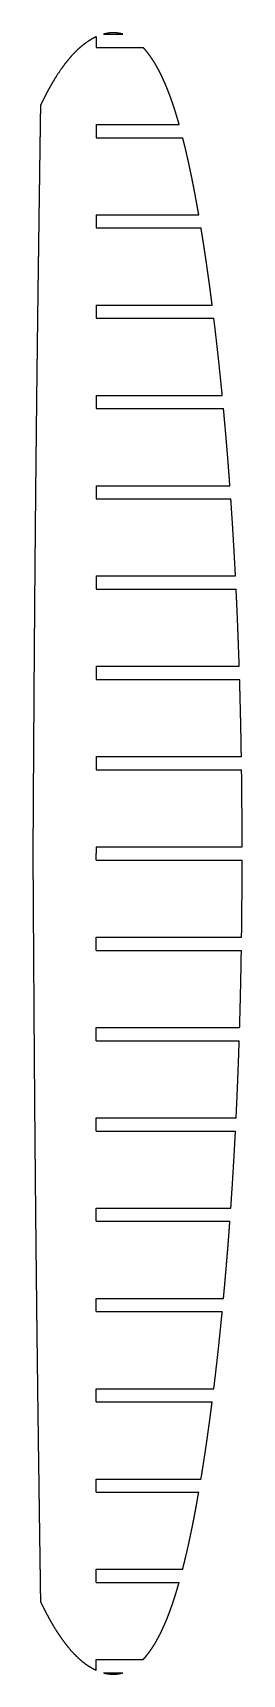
# Model space of a CAD drawing. Header units: metres. Extents: x 10 to 70, y -236 to 236.
import ezdxf

# ---------------------------------------------------------------- set-up
doc = ezdxf.new("R2010")
doc.units = ezdxf.units.M

msp = doc.modelspace()

# ---------------------------------------------------------------- linework, layer by layer
for p, q in [((27.78, 232.1, 561), (41.26, 232.1, 561)), ((29.9, 235.9, 561), (35.47, 235.9, 561)), ((27.78, 209.9, 561), (51.65, 209.9, 561)), ((27.78, 206.1, 561), (52.67, 206.1, 561)), ((27.78, 183.9, 561), (57.3, 183.9, 561)), ((27.78, 180.1, 561), (57.94, 180.1, 561)), ((27.78, 157.9, 561), (61.16, 157.9, 561)), ((27.78, 154.1, 561), (61.63, 154.1, 561)), ((27.78, 131.9, 561), (64.06, 131.9, 561)), ((27.78, 128.1, 561), (64.42, 128.1, 561)), ((27.78, 105.9, 561), (66.25, 105.9, 561)), ((27.78, 102.1, 561), (66.52, 102.1, 561)), ((27.78, 79.9, 561), (67.86, 79.9, 561)), ((27.78, 76.1, 561), (68.05, 76.1, 561)), ((27.78, 53.9, 561), (68.94, 53.9, 561)), ((27.78, 50.1, 561), (69.06, 50.1, 561)), ((27.78, 27.9, 561), (69.56, 27.9, 561)), ((27.78, 24.1, 561), (69.62, 24.1, 561)), ((27.78, 1.9, 561), (69.78, 1.9, 561)), ((27.78, -1.9, 561), (69.78, -1.9, 561)), ((27.78, -24.1, 561), (69.62, -24.1, 561)), ((27.78, -27.9, 561), (69.56, -27.9, 561)), ((27.78, -50.1, 561), (69.06, -50.1, 561)), ((27.78, -53.9, 561), (68.94, -53.9, 561)), ((27.78, -76.1, 561), (68.05, -76.1, 561)), ((27.78, -79.9, 561), (67.86, -79.9, 561)), ((27.78, -102.1, 561), (66.52, -102.1, 561)), ((27.78, -105.9, 561), (66.25, -105.9, 561)), ((27.78, -128.1, 561), (64.42, -128.1, 561)), ((27.78, -131.9, 561), (64.05, -131.9, 561)), ((27.78, -154.1, 561), (61.63, -154.1, 561)), ((27.78, -157.9, 561), (61.15, -157.9, 561)), ((27.78, -180.1, 561), (57.93, -180.1, 561)), ((27.78, -183.9, 561), (57.29, -183.9, 561)), ((27.78, -206.1, 561), (52.66, -206.1, 561)), ((27.78, -209.9, 561), (51.64, -209.9, 561)), ((27.78, -232.1, 561), (41.25, -232.1, 561)), ((29.89, -235.9, 561), (35.47, -235.9, 561))]:
    msp.add_line(p, q)
for points, knots in [([(27.78, 235.14, 561), (27.55, 235.04, 561), (27.33, 234.93, 561), (27.1, 234.82, 561), (26.88, 234.7, 561), (26.66, 234.58, 561), (26.44, 234.46, 561), (26.22, 234.33, 561), (24.63, 233.37, 561), (23.34, 232.39, 561), (22.14, 231.31, 561), (21.02, 230.15, 561), (19.97, 228.93, 561), (18.97, 227.67, 561), (18.03, 226.36, 561), (16.36, 223.88, 561), (15.62, 222.71, 561), (14.91, 221.53, 561), (14.23, 220.32, 561), (13.58, 219.1, 561), (12.94, 217.88, 561), (12.33, 216.64, 561), (11.74, 215.39, 561)], [0, 0, 0, 0, 0, 0, 0, 0, 0, 0.077688, 0.077688, 0.077688, 0.077688, 0.077688, 0.077688, 0.077688, 0.573924, 0.573924, 0.573924, 0.573924, 0.573924, 0.573924, 0.573924, 1, 1, 1, 1, 1, 1, 1, 1, 1]), ([(35.47, 235.9, 561), (35.32, 235.94, 561), (35.16, 235.99, 561), (35.01, 236.03, 561), (34.85, 236.06, 561), (34.69, 236.09, 561), (34.54, 236.12, 561), (34.38, 236.15, 561), (33.7, 236.26, 561), (33.16, 236.3, 561), (32.63, 236.32, 561), (32.1, 236.3, 561), (31.57, 236.25, 561), (31.04, 236.17, 561), (30.52, 236.06, 561), (29.99, 235.92, 561), (29.98, 235.92, 561), (29.96, 235.92, 561), (29.95, 235.91, 561), (29.94, 235.91, 561), (29.92, 235.91, 561), (29.91, 235.9, 561), (29.9, 235.9, 561)], [0, 0, 0, 0, 0, 0, 0, 0, 0, 0.226989, 0.226989, 0.226989, 0.226989, 0.226989, 0.226989, 0.226989, 0.98079, 0.98079, 0.98079, 0.98079, 0.98079, 0.98079, 0.98079, 1, 1, 1, 1, 1, 1, 1, 1, 1]), ([(51.65, 209.9, 561), (51.52, 210.39, 561), (51.38, 210.87, 561), (51.24, 211.36, 561), (51.09, 211.85, 561), (50.95, 212.33, 561), (50.8, 212.82, 561), (50.65, 213.3, 561), (50.35, 214.26, 561), (50.2, 214.73, 561), (50.04, 215.2, 561), (49.89, 215.66, 561), (49.73, 216.13, 561), (49.57, 216.6, 561), (49.4, 217.07, 561), (49.05, 218.03, 561), (48.87, 218.52, 561), (48.69, 219, 561), (48.51, 219.47, 561), (48.33, 219.93, 561), (48.14, 220.39, 561), (47.96, 220.83, 561), (47.46, 222.01, 561), (47.14, 222.74, 561), (46.81, 223.47, 561), (46.46, 224.2, 561), (46.1, 224.92, 561), (45.73, 225.63, 561), (45.35, 226.33, 561), (44.6, 227.61, 561), (44.25, 228.18, 561), (43.89, 228.75, 561), (43.52, 229.31, 561), (43.13, 229.86, 561), (42.72, 230.4, 561), (42.3, 230.93, 561), (41.79, 231.52, 561), (41.71, 231.61, 561), (41.64, 231.69, 561), (41.56, 231.77, 561), (41.49, 231.85, 561), (41.41, 231.94, 561), (41.34, 232.02, 561), (41.26, 232.1, 561)], [0, 0, 0, 0, 0, 0, 0, 0, 0, 0.153156, 0.153156, 0.153156, 0.153156, 0.153156, 0.153156, 0.153156, 0.302616, 0.302616, 0.302616, 0.302616, 0.302616, 0.302616, 0.302616, 0.462775, 0.462775, 0.462775, 0.462775, 0.462775, 0.462775, 0.462775, 0.734335, 0.734335, 0.734335, 0.734335, 0.734335, 0.734335, 0.734335, 0.962256, 0.962256, 0.962256, 0.962256, 0.962256, 0.962256, 0.962256, 1, 1, 1, 1, 1, 1, 1, 1, 1]), ([(11.74, 215.39, 561), (11.74, 215.39, 561), (11.74, 215.39, 561), (11.74, 215.39, 561), (11.74, 215.39, 561), (11.74, 215.38, 561), (11.74, 215.38, 561), (11.74, 215.38, 561), (11.74, 215.36, 561), (11.74, 215.35, 561), (11.74, 215.34, 561), (11.74, 215.32, 561), (11.74, 215.3, 561), (11.74, 215.28, 561), (11.73, 215.27, 561), (11.73, 215.22, 561), (11.73, 215.19, 561), (11.73, 215.16, 561), (11.73, 215.12, 561), (11.73, 215.08, 561), (11.73, 215.03, 561), (11.73, 214.98, 561), (11.73, 214.87, 561), (11.73, 214.81, 561), (11.73, 214.74, 561), (11.73, 214.67, 561), (11.73, 214.59, 561), (11.72, 214.5, 561), (11.72, 214.41, 561), (11.72, 214.16, 561), (11.72, 214.01, 561), (11.72, 213.86, 561), (11.71, 213.71, 561), (11.71, 213.56, 561), (11.71, 213.4, 561), (11.71, 213.25, 561), (11.7, 212.84, 561), (11.7, 212.59, 561), (11.69, 212.33, 561), (11.69, 212.07, 561), (11.69, 211.81, 561), (11.68, 211.56, 561), (11.68, 211.3, 561), (11.67, 210.51, 561), (11.66, 209.97, 561), (11.65, 209.44, 561), (11.64, 208.9, 561), (11.64, 208.37, 561), (11.63, 207.83, 561), (11.62, 207.29, 561), (11.6, 205.7, 561), (11.58, 204.65, 561), (11.57, 203.59, 561), (11.55, 202.54, 561), (11.54, 201.48, 561), (11.52, 200.43, 561), (11.51, 199.37, 561), (11.48, 197.63, 561), (11.48, 196.95, 561), (11.47, 196.26, 561), (11.46, 195.57, 561), (11.45, 194.89, 561), (11.44, 194.2, 561), (11.43, 193.52, 561), (11.41, 192.09, 561), (11.4, 191.33, 561), (11.38, 190.55, 561), (11.37, 189.75, 561), (11.36, 188.95, 561), (11.35, 188.12, 561), (11.34, 187.28, 561), (11.28, 183.37, 561), (11.24, 180.31, 561), (11.2, 177.25, 561), (11.16, 174.2, 561), (11.12, 171.14, 561), (11.07, 168.08, 561), (11.03, 165.02, 561), (10.95, 158.8, 561), (10.91, 155.64, 561), (10.87, 152.48, 561), (10.83, 149.32, 561), (10.79, 146.15, 561), (10.75, 142.99, 561), (10.71, 139.83, 561), (10.63, 133.06, 561), (10.59, 129.44, 561), (10.55, 125.82, 561), (10.51, 122.21, 561), (10.47, 118.59, 561), (10.43, 114.97, 561), (10.39, 111.36, 561), (10.32, 104.12, 561), (10.28, 100.51, 561), (10.25, 96.89, 561), (10.21, 93.27, 561), (10.18, 89.66, 561), (10.15, 86.04, 561), (10.12, 82.42, 561), (10.06, 75.83, 561), (10.04, 72.86, 561), (10.01, 69.88, 561), (9.99, 66.91, 561), (9.97, 63.93, 561), (9.95, 60.96, 561), (9.92, 57.98, 561), (9.88, 52.43, 561), (9.87, 49.85, 561), (9.85, 47.27, 561), (9.83, 44.7, 561), (9.81, 42.12, 561), (9.8, 39.54, 561), (9.78, 36.96, 561), (9.75, 32.55, 561), (9.74, 30.73, 561), (9.73, 28.9, 561), (9.71, 27.07, 561), (9.7, 25.24, 561), (9.69, 23.41, 561), (9.68, 21.59, 561), (9.67, 19.13, 561), (9.66, 18.51, 561), (9.66, 17.88, 561), (9.65, 17.25, 561), (9.65, 16.63, 561), (9.65, 16, 561), (9.64, 15.37, 561), (9.64, 14.2, 561), (9.63, 13.65, 561), (9.63, 13.1, 561), (9.63, 12.55, 561), (9.62, 12, 561), (9.62, 11.46, 561), (9.62, 10.91, 561), (9.61, 9.72, 561), (9.6, 9.09, 561), (9.6, 8.45, 561), (9.6, 7.81, 561), (9.59, 7.18, 561), (9.59, 6.54, 561), (9.58, 5.91, 561), (9.58, 4.94, 561), (9.58, 4.61, 561), (9.57, 4.29, 561), (9.57, 3.96, 561), (9.57, 3.63, 561), (9.57, 3.31, 561), (9.57, 2.98, 561), (9.56, 2.47, 561), (9.56, 2.3, 561), (9.56, 2.14, 561), (9.56, 1.98, 561), (9.56, 1.84, 561), (9.56, 1.7, 561), (9.56, 1.57, 561), (9.56, 1.35, 561), (9.56, 1.25, 561), (9.56, 1.15, 561), (9.55, 1.04, 561), (9.55, 0.94, 561), (9.55, 0.84, 561), (9.55, 0.74, 561), (9.55, 0.57, 561), (9.55, 0.5, 561), (9.55, 0.45, 561), (9.55, 0.39, 561), (9.55, 0.34, 561), (9.55, 0.3, 561), (9.55, 0.26, 561), (9.55, 0.2, 561), (9.55, 0.18, 561), (9.55, 0.15, 561), (9.55, 0.13, 561), (9.55, 0.1, 561), (9.55, 0.08, 561), (9.55, 0.06, 561), (9.55, 0.03, 561), (9.55, 0.02, 561), (9.55, 0.01, 561), (9.55, 0.01, 561), (9.55, 0, 561), (9.55, 0, 561), (9.55, 0, 561), (9.55, 0, 561), (9.55, 0, 561), (9.55, 0, 561), (9.55, 0, 561), (9.55, 0, 561), (9.55, 0, 561), (9.55, -0.01, 561), (9.55, -0.02, 561), (9.55, -0.03, 561), (9.55, -0.05, 561), (9.55, -0.07, 561), (9.55, -0.08, 561), (9.55, -0.1, 561), (9.55, -0.12, 561), (9.55, -0.16, 561), (9.55, -0.17, 561), (9.55, -0.19, 561), (9.55, -0.21, 561), (9.55, -0.23, 561), (9.55, -0.25, 561), (9.55, -0.27, 561), (9.55, -0.32, 561), (9.55, -0.35, 561), (9.55, -0.38, 561), (9.55, -0.41, 561), (9.55, -0.44, 561), (9.55, -0.47, 561), (9.55, -0.5, 561), (9.55, -0.6, 561), (9.55, -0.66, 561), (9.55, -0.73, 561), (9.55, -0.8, 561), (9.55, -0.88, 561), (9.55, -0.96, 561), (9.55, -1.05, 561), (9.56, -1.24, 561), (9.56, -1.35, 561), (9.56, -1.47, 561), (9.56, -1.6, 561), (9.56, -1.73, 561), (9.56, -1.87, 561), (9.56, -2.02, 561), (9.56, -2.45, 561), (9.56, -2.72, 561), (9.57, -2.99, 561), (9.57, -3.26, 561), (9.57, -3.53, 561), (9.57, -3.8, 561), (9.57, -4.07, 561), (9.58, -4.88, 561), (9.58, -5.41, 561), (9.58, -5.95, 561), (9.59, -6.48, 561), (9.59, -7.02, 561), (9.59, -7.55, 561), (9.6, -8.09, 561), (9.61, -9.68, 561), (9.61, -10.73, 561), (9.62, -11.78, 561), (9.63, -12.84, 561), (9.63, -13.89, 561), (9.64, -14.95, 561), (9.65, -16, 561), (9.66, -17.74, 561), (9.66, -18.43, 561), (9.67, -19.11, 561), (9.67, -19.8, 561), (9.67, -20.48, 561), (9.68, -21.17, 561), (9.68, -21.85, 561), (9.69, -23.28, 561), (9.7, -24.04, 561), (9.7, -24.82, 561), (9.71, -25.61, 561), (9.71, -26.42, 561), (9.72, -27.24, 561), (9.72, -28.08, 561), (9.75, -31.99, 561), (9.77, -35.04, 561), (9.79, -38.1, 561), (9.81, -41.16, 561), (9.83, -44.21, 561), (9.85, -47.27, 561), (9.87, -50.33, 561), (9.91, -56.54, 561), (9.94, -59.7, 561), (9.96, -62.86, 561), (9.98, -66.02, 561), (10.01, -69.18, 561), (10.03, -72.34, 561), (10.06, -75.5, 561), (10.12, -82.27, 561), (10.15, -85.89, 561), (10.18, -89.5, 561), (10.21, -93.12, 561), (10.25, -96.74, 561), (10.28, -100.35, 561), (10.32, -103.97, 561), (10.39, -111.2, 561), (10.43, -114.82, 561), (10.47, -118.43, 561), (10.51, -122.05, 561), (10.55, -125.67, 561), (10.59, -129.29, 561), (10.63, -132.9, 561), (10.71, -139.5, 561), (10.75, -142.47, 561), (10.78, -145.45, 561), (10.82, -148.43, 561), (10.86, -151.4, 561), (10.9, -154.38, 561), (10.93, -157.36, 561), (11.01, -162.91, 561), (11.04, -165.49, 561), (11.07, -168.07, 561), (11.11, -170.65, 561), (11.14, -173.24, 561), (11.18, -175.82, 561), (11.22, -178.4, 561), (11.28, -182.81, 561), (11.3, -184.63, 561), (11.33, -186.46, 561), (11.35, -188.29, 561), (11.38, -190.12, 561), (11.4, -191.95, 561), (11.43, -193.78, 561), (11.47, -196.24, 561), (11.47, -196.87, 561), (11.48, -197.49, 561), (11.49, -198.12, 561), (11.5, -198.75, 561), (11.51, -199.37, 561), (11.52, -200, 561), (11.54, -201.18, 561), (11.54, -201.73, 561), (11.55, -202.28, 561), (11.56, -202.82, 561), (11.57, -203.37, 561), (11.57, -203.92, 561), (11.58, -204.47, 561), (11.6, -205.66, 561), (11.61, -206.29, 561), (11.62, -206.93, 561), (11.63, -207.57, 561), (11.63, -208.2, 561), (11.64, -208.84, 561), (11.65, -209.48, 561), (11.67, -210.44, 561), (11.67, -210.77, 561), (11.68, -211.1, 561), (11.68, -211.42, 561), (11.69, -211.75, 561), (11.69, -212.08, 561), (11.69, -212.41, 561), (11.7, -212.92, 561), (11.7, -213.09, 561), (11.71, -213.25, 561), (11.71, -213.4, 561), (11.71, -213.55, 561), (11.71, -213.68, 561), (11.71, -213.81, 561), (11.72, -214.04, 561), (11.72, -214.14, 561), (11.72, -214.24, 561), (11.72, -214.34, 561), (11.72, -214.45, 561), (11.72, -214.55, 561), (11.73, -214.65, 561), (11.73, -214.82, 561), (11.73, -214.88, 561), (11.73, -214.94, 561), (11.73, -215, 561), (11.73, -215.04, 561), (11.73, -215.09, 561), (11.73, -215.13, 561), (11.73, -215.19, 561), (11.73, -215.21, 561), (11.73, -215.24, 561), (11.73, -215.26, 561), (11.74, -215.29, 561), (11.74, -215.31, 561), (11.74, -215.33, 561), (11.74, -215.36, 561), (11.74, -215.36, 561), (11.74, -215.37, 561), (11.74, -215.37, 561), (11.74, -215.38, 561), (11.74, -215.38, 561), (11.74, -215.38, 561), (11.74, -215.39, 561), (11.74, -215.39, 561), (11.74, -215.39, 561), (11.74, -215.39, 561), (11.74, -215.39, 561), (11.74, -215.39, 561), (11.74, -215.39, 561), (11.74, -215.39, 561)], [0, 0, 0, 0, 0, 0, 0, 0, 0, 0.001986, 0.001986, 0.001986, 0.001986, 0.001986, 0.001986, 0.001986, 0.004066, 0.004066, 0.004066, 0.004066, 0.004066, 0.004066, 0.004066, 0.006886, 0.006886, 0.006886, 0.006886, 0.006886, 0.006886, 0.006886, 0.009705, 0.009705, 0.009705, 0.009705, 0.009705, 0.009705, 0.009705, 0.014013, 0.014013, 0.014013, 0.014013, 0.014013, 0.014013, 0.014013, 0.021303, 0.021303, 0.021303, 0.021303, 0.021303, 0.021303, 0.021303, 0.036448, 0.036448, 0.036448, 0.036448, 0.036448, 0.036448, 0.036448, 0.066296, 0.066296, 0.066296, 0.066296, 0.066296, 0.066296, 0.066296, 0.085692, 0.085692, 0.085692, 0.085692, 0.085692, 0.085692, 0.085692, 0.106758, 0.106758, 0.106758, 0.106758, 0.106758, 0.106758, 0.106758, 0.182286, 0.182286, 0.182286, 0.182286, 0.182286, 0.182286, 0.182286, 0.26033, 0.26033, 0.26033, 0.26033, 0.26033, 0.26033, 0.26033, 0.349619, 0.349619, 0.349619, 0.349619, 0.349619, 0.349619, 0.349619, 0.438904, 0.438904, 0.438904, 0.438904, 0.438904, 0.438904, 0.438904, 0.512352, 0.512352, 0.512352, 0.512352, 0.512352, 0.512352, 0.512352, 0.576009, 0.576009, 0.576009, 0.576009, 0.576009, 0.576009, 0.576009, 0.621138, 0.621138, 0.621138, 0.621138, 0.621138, 0.621138, 0.621138, 0.636611, 0.636611, 0.636611, 0.636611, 0.636611, 0.636611, 0.636611, 0.650151, 0.650151, 0.650151, 0.650151, 0.650151, 0.650151, 0.650151, 0.665868, 0.665868, 0.665868, 0.665868, 0.665868, 0.665868, 0.665868, 0.673957, 0.673957, 0.673957, 0.673957, 0.673957, 0.673957, 0.673957, 0.678424, 0.678424, 0.678424, 0.678424, 0.678424, 0.678424, 0.678424, 0.682207, 0.682207, 0.682207, 0.682207, 0.682207, 0.682207, 0.682207, 0.68481, 0.68481, 0.68481, 0.68481, 0.68481, 0.68481, 0.68481, 0.686732, 0.686732, 0.686732, 0.686732, 0.686732, 0.686732, 0.686732, 0.687727, 0.687727, 0.687727, 0.687727, 0.687727, 0.687727, 0.687727, 0.68873, 0.68873, 0.68873, 0.68873, 0.68873, 0.68873, 0.68873, 0.690297, 0.690297, 0.690297, 0.690297, 0.690297, 0.690297, 0.690297, 0.691475, 0.691475, 0.691475, 0.691475, 0.691475, 0.691475, 0.691475, 0.692653, 0.692653, 0.692653, 0.692653, 0.692653, 0.692653, 0.692653, 0.694504, 0.694504, 0.694504, 0.694504, 0.694504, 0.694504, 0.694504, 0.696524, 0.696524, 0.696524, 0.696524, 0.696524, 0.696524, 0.696524, 0.699969, 0.699969, 0.699969, 0.699969, 0.699969, 0.699969, 0.699969, 0.706771, 0.706771, 0.706771, 0.706771, 0.706771, 0.706771, 0.706771, 0.720177, 0.720177, 0.720177, 0.720177, 0.720177, 0.720177, 0.720177, 0.728888, 0.728888, 0.728888, 0.728888, 0.728888, 0.728888, 0.728888, 0.738349, 0.738349, 0.738349, 0.738349, 0.738349, 0.738349, 0.738349, 0.772274, 0.772274, 0.772274, 0.772274, 0.772274, 0.772274, 0.772274, 0.807338, 0.807338, 0.807338, 0.807338, 0.807338, 0.807338, 0.807338, 0.847468, 0.847468, 0.847468, 0.847468, 0.847468, 0.847468, 0.847468, 0.887616, 0.887616, 0.887616, 0.887616, 0.887616, 0.887616, 0.887616, 0.920654, 0.920654, 0.920654, 0.920654, 0.920654, 0.920654, 0.920654, 0.949294, 0.949294, 0.949294, 0.949294, 0.949294, 0.949294, 0.949294, 0.969601, 0.969601, 0.969601, 0.969601, 0.969601, 0.969601, 0.969601, 0.976564, 0.976564, 0.976564, 0.976564, 0.976564, 0.976564, 0.976564, 0.982657, 0.982657, 0.982657, 0.982657, 0.982657, 0.982657, 0.982657, 0.98973, 0.98973, 0.98973, 0.98973, 0.98973, 0.98973, 0.98973, 0.99337, 0.99337, 0.99337, 0.99337, 0.99337, 0.99337, 0.99337, 0.99538, 0.99538, 0.99538, 0.99538, 0.99538, 0.99538, 0.99538, 0.997082, 0.997082, 0.997082, 0.997082, 0.997082, 0.997082, 0.997082, 0.998254, 0.998254, 0.998254, 0.998254, 0.998254, 0.998254, 0.998254, 0.999118, 0.999118, 0.999118, 0.999118, 0.999118, 0.999118, 0.999118, 0.999459, 0.999459, 0.999459, 0.999459, 0.999459, 0.999459, 0.999459, 1, 1, 1, 1, 1, 1, 1, 1, 1]), ([(57.3, 183.9, 561), (57.21, 184.41, 561), (57.12, 184.91, 561), (57.03, 185.41, 561), (56.94, 185.92, 561), (56.85, 186.42, 561), (56.76, 186.93, 561), (56.67, 187.43, 561), (56.19, 190.02, 561), (55.8, 192.1, 561), (55.39, 194.17, 561), (54.96, 196.24, 561), (54.52, 198.31, 561), (54.06, 200.38, 561), (53.58, 202.44, 561), (53.02, 204.69, 561), (52.97, 204.89, 561), (52.92, 205.1, 561), (52.87, 205.3, 561), (52.82, 205.5, 561), (52.77, 205.7, 561), (52.72, 205.9, 561), (52.67, 206.1, 561)], [0, 0, 0, 0, 0, 0, 0, 0, 0, 0.180784, 0.180784, 0.180784, 0.180784, 0.180784, 0.180784, 0.180784, 0.926889, 0.926889, 0.926889, 0.926889, 0.926889, 0.926889, 0.926889, 1, 1, 1, 1, 1, 1, 1, 1, 1]), ([(61.16, 157.9, 561), (60.99, 159.24, 561), (60.81, 160.58, 561), (60.64, 161.92, 561), (60.46, 163.26, 561), (60.27, 164.6, 561), (60.09, 165.93, 561), (59.9, 167.27, 561), (59.5, 170.05, 561), (59.29, 171.49, 561), (59.08, 172.92, 561), (58.86, 174.36, 561), (58.64, 175.8, 561), (58.41, 177.23, 561), (58.18, 178.67, 561), (57.94, 180.1, 561)], [0, 0, 0, 0, 0, 0, 0, 0, 0, 0.481711, 0.481711, 0.481711, 0.481711, 0.481711, 0.481711, 0.481711, 1, 1, 1, 1, 1, 1, 1, 1, 1]), ([(66.25, 105.9, 561), (66.24, 106.07, 561), (66.23, 106.24, 561), (66.22, 106.41, 561), (66.2, 106.58, 561), (66.19, 106.75, 561), (66.18, 106.92, 561), (66.17, 107.09, 561), (66.01, 109.2, 561), (65.86, 111.14, 561), (65.71, 113.08, 561), (65.56, 115.02, 561), (65.4, 116.95, 561), (65.24, 118.89, 561), (65.07, 120.83, 561), (64.84, 123.44, 561), (64.78, 124.1, 561), (64.72, 124.77, 561), (64.66, 125.44, 561), (64.6, 126.1, 561), (64.54, 126.77, 561), (64.48, 127.43, 561), (64.42, 128.1, 561)], [0, 0, 0, 0, 0, 0, 0, 0, 0, 0.060961, 0.060961, 0.060961, 0.060961, 0.060961, 0.060961, 0.060961, 0.759805, 0.759805, 0.759805, 0.759805, 0.759805, 0.759805, 0.759805, 1, 1, 1, 1, 1, 1, 1, 1, 1]), ([(69.56, 27.9, 561), (69.53, 29.78, 561), (69.5, 31.67, 561), (69.47, 33.55, 561), (69.43, 35.43, 561), (69.39, 37.31, 561), (69.35, 39.2, 561), (69.3, 41.08, 561), (69.23, 43.86, 561), (69.21, 44.75, 561), (69.19, 45.64, 561), (69.16, 46.53, 561), (69.14, 47.42, 561), (69.11, 48.32, 561), (69.09, 49.21, 561), (69.06, 50.1, 561)], [0, 0, 0, 0, 0, 0, 0, 0, 0, 0.678475, 0.678475, 0.678475, 0.678475, 0.678475, 0.678475, 0.678475, 1, 1, 1, 1, 1, 1, 1, 1, 1]), ([(64.42, -128.1, 561), (64.46, -127.62, 561), (64.51, -127.14, 561), (64.55, -126.66, 561), (64.59, -126.18, 561), (64.64, -125.7, 561), (64.68, -125.22, 561), (64.72, -124.74, 561), (64.93, -122.41, 561), (65.1, -120.56, 561), (65.25, -118.71, 561), (65.41, -116.85, 561), (65.56, -115, 561), (65.71, -113.15, 561), (65.85, -111.29, 561), (66.03, -108.99, 561), (66.06, -108.55, 561), (66.09, -108.11, 561), (66.13, -107.67, 561), (66.16, -107.23, 561), (66.19, -106.78, 561), (66.22, -106.34, 561), (66.25, -105.9, 561)], [0, 0, 0, 0, 0, 0, 0, 0, 0, 0.172959, 0.172959, 0.172959, 0.172959, 0.172959, 0.172959, 0.172959, 0.840797, 0.840797, 0.840797, 0.840797, 0.840797, 0.840797, 0.840797, 1, 1, 1, 1, 1, 1, 1, 1, 1]), ([(57.93, -180.1, 561), (58.3, -177.9, 561), (58.65, -175.7, 561), (58.99, -173.5, 561), (59.32, -171.3, 561), (59.64, -169.1, 561), (59.95, -166.89, 561), (60.26, -164.69, 561), (60.63, -161.91, 561), (60.7, -161.34, 561), (60.78, -160.76, 561), (60.86, -160.19, 561), (60.93, -159.62, 561), (61, -159.05, 561), (61.08, -158.47, 561), (61.15, -157.9, 561)], [0, 0, 0, 0, 0, 0, 0, 0, 0, 0.79404, 0.79404, 0.79404, 0.79404, 0.79404, 0.79404, 0.79404, 1, 1, 1, 1, 1, 1, 1, 1, 1]), ([(52.66, -206.1, 561), (52.79, -205.57, 561), (52.93, -205.03, 561), (53.06, -204.5, 561), (53.19, -203.97, 561), (53.32, -203.43, 561), (53.45, -202.9, 561), (53.58, -202.36, 561), (54.22, -199.61, 561), (54.71, -197.39, 561), (55.18, -195.16, 561), (55.63, -192.93, 561), (56.06, -190.7, 561), (56.48, -188.47, 561), (56.88, -186.23, 561), (57.27, -183.98, 561), (57.28, -183.97, 561), (57.28, -183.95, 561), (57.28, -183.94, 561), (57.28, -183.93, 561), (57.28, -183.92, 561), (57.29, -183.91, 561), (57.29, -183.9, 561)], [0, 0, 0, 0, 0, 0, 0, 0, 0, 0.193954, 0.193954, 0.193954, 0.193954, 0.193954, 0.193954, 0.193954, 0.996118, 0.996118, 0.996118, 0.996118, 0.996118, 0.996118, 0.996118, 1, 1, 1, 1, 1, 1, 1, 1, 1]), ([(41.25, -232.1, 561), (41.77, -231.55, 561), (42.27, -230.97, 561), (42.74, -230.38, 561), (43.19, -229.77, 561), (43.62, -229.14, 561), (44.04, -228.51, 561), (44.44, -227.86, 561), (45.36, -226.29, 561), (45.87, -225.35, 561), (46.36, -224.4, 561), (46.82, -223.44, 561), (47.26, -222.47, 561), (47.68, -221.49, 561), (48.09, -220.51, 561), (48.64, -219.1, 561), (48.8, -218.68, 561), (48.96, -218.25, 561), (49.12, -217.81, 561), (49.28, -217.37, 561), (49.44, -216.92, 561), (49.6, -216.46, 561), (49.88, -215.64, 561), (50, -215.28, 561), (50.12, -214.92, 561), (50.24, -214.55, 561), (50.36, -214.19, 561), (50.47, -213.83, 561), (50.58, -213.46, 561), (50.82, -212.7, 561), (50.94, -212.3, 561), (51.06, -211.9, 561), (51.18, -211.5, 561), (51.3, -211.1, 561), (51.41, -210.7, 561), (51.53, -210.3, 561), (51.64, -209.9, 561)], [0, 0, 0, 0, 0, 0, 0, 0, 0, 0.253562, 0.253562, 0.253562, 0.253562, 0.253562, 0.253562, 0.253562, 0.609663, 0.609663, 0.609663, 0.609663, 0.609663, 0.609663, 0.609663, 0.758253, 0.758253, 0.758253, 0.758253, 0.758253, 0.758253, 0.758253, 0.873766, 0.873766, 0.873766, 0.873766, 0.873766, 0.873766, 0.873766, 1, 1, 1, 1, 1, 1, 1, 1, 1]), ([(11.74, -215.39, 561), (12.21, -216.38, 561), (12.69, -217.36, 561), (13.18, -218.33, 561), (13.69, -219.3, 561), (14.21, -220.26, 561), (14.75, -221.21, 561), (15.31, -222.16, 561), (16.39, -223.92, 561), (16.92, -224.73, 561), (17.46, -225.54, 561), (18.01, -226.34, 561), (18.59, -227.13, 561), (19.19, -227.9, 561), (19.81, -228.65, 561), (21.22, -230.26, 561), (22.03, -231.12, 561), (22.88, -231.93, 561), (23.77, -232.71, 561), (24.7, -233.43, 561), (25.68, -234.09, 561), (26.71, -234.66, 561), (27.78, -235.15, 561)], [0, 0, 0, 0, 0, 0, 0, 0, 0, 0.01693139, 0.01693139, 0.01693139, 0.01693139, 0.01693139, 0.01693139, 0.01693139, 0.03200337, 0.03200337, 0.03200337, 0.03200337, 0.03200337, 0.03200337, 0.03200337, 0.05021886, 0.05021886, 0.05021886, 0.05021886, 0.05021886, 0.05021886, 0.05021886, 0.05021886, 0.05021886]), ([(29.89, -235.9, 561), (30.12, -235.96, 561), (30.34, -236.02, 561), (30.57, -236.07, 561), (30.8, -236.11, 561), (31.03, -236.15, 561), (31.26, -236.19, 561), (31.5, -236.22, 561), (32.05, -236.27, 561), (32.37, -236.29, 561), (32.69, -236.3, 561), (33.01, -236.3, 561), (33.33, -236.28, 561), (33.65, -236.26, 561), (33.96, -236.22, 561), (34.43, -236.14, 561), (34.58, -236.12, 561), (34.73, -236.09, 561), (34.88, -236.06, 561), (35.03, -236.02, 561), (35.18, -235.98, 561), (35.32, -235.94, 561), (35.47, -235.9, 561)], [0, 0, 0, 0, 0, 0, 0, 0, 0, 0.330545, 0.330545, 0.330545, 0.330545, 0.330545, 0.330545, 0.330545, 0.783807, 0.783807, 0.783807, 0.783807, 0.783807, 0.783807, 0.783807, 1, 1, 1, 1, 1, 1, 1, 1, 1])]:
    msp.add_open_spline(points, degree=8, knots=knots)
for points, degree in [([(27.78, 235.14, 561), (27.78, 232.1, 561)], 1), ([(27.78, 209.9, 561), (27.78, 206.1, 561)], 1), ([(27.78, 183.9, 561), (27.78, 180.1, 561)], 1), ([(27.78, 157.9, 561), (27.78, 154.1, 561)], 1), ([(64.06, 131.9, 561), (63.79, 134.68, 561), (63.51, 137.46, 561), (63.22, 140.23, 561), (62.92, 143.01, 561), (62.62, 145.78, 561), (62.3, 148.56, 561), (61.97, 151.33, 561), (61.63, 154.1, 561)], 8), ([(27.78, 131.9, 561), (27.78, 128.1, 561)], 1), ([(27.78, 105.9, 561), (27.78, 102.1, 561)], 1), ([(67.86, 79.9, 561), (67.72, 82.68, 561), (67.57, 85.45, 561), (67.41, 88.23, 561), (67.25, 91, 561), (67.08, 93.78, 561), (66.9, 96.55, 561), (66.72, 99.33, 561), (66.52, 102.1, 561)], 8), ([(27.78, 79.9, 561), (27.78, 76.1, 561)], 1), ([(68.94, 53.9, 561), (68.85, 56.68, 561), (68.75, 59.45, 561), (68.65, 62.23, 561), (68.54, 65, 561), (68.43, 67.78, 561), (68.31, 70.55, 561), (68.18, 73.33, 561), (68.05, 76.1, 561)], 8), ([(27.78, 53.9, 561), (27.78, 50.1, 561)], 1), ([(27.78, 27.9, 561), (27.78, 24.1, 561)], 1), ([(69.78, 1.9, 561), (69.77, 4.68, 561), (69.77, 7.45, 561), (69.75, 10.23, 561), (69.74, 13, 561), (69.72, 15.78, 561), (69.69, 18.55, 561), (69.66, 21.33, 561), (69.62, 24.1, 561)], 8), ([(27.78, 1.9, 561), (27.78, 0, 561)], 1), ([(27.78, -1.9, 561), (27.78, 0, 561)], 1), ([(69.62, -24.1, 561), (69.66, -21.33, 561), (69.69, -18.55, 561), (69.72, -15.78, 561), (69.74, -13, 561), (69.76, -10.23, 561), (69.77, -7.45, 561), (69.78, -4.68, 561), (69.78, -1.9, 561)], 8), ([(27.78, -27.9, 561), (27.78, -24.1, 561)], 1), ([(69.06, -50.1, 561), (69.14, -47.33, 561), (69.22, -44.55, 561), (69.29, -41.78, 561), (69.36, -39, 561), (69.42, -36.23, 561), (69.47, -33.45, 561), (69.52, -30.68, 561), (69.56, -27.9, 561)], 8), ([(27.78, -53.9, 561), (27.78, -50.1, 561)], 1), ([(68.05, -76.1, 561), (68.18, -73.33, 561), (68.31, -70.55, 561), (68.43, -67.78, 561), (68.55, -65, 561), (68.65, -62.23, 561), (68.76, -59.45, 561), (68.85, -56.68, 561), (68.94, -53.9, 561)], 8), ([(27.78, -79.9, 561), (27.78, -76.1, 561)], 1), ([(66.52, -102.1, 561), (66.72, -99.33, 561), (66.9, -96.55, 561), (67.08, -93.78, 561), (67.25, -91, 561), (67.41, -88.23, 561), (67.57, -85.45, 561), (67.72, -82.68, 561), (67.86, -79.9, 561)], 8), ([(27.78, -105.9, 561), (27.78, -102.1, 561)], 1), ([(27.78, -131.9, 561), (27.78, -128.1, 561)], 1), ([(61.63, -154.1, 561), (61.97, -151.33, 561), (62.29, -148.56, 561), (62.61, -145.78, 561), (62.92, -143.01, 561), (63.22, -140.23, 561), (63.5, -137.46, 561), (63.78, -134.68, 561), (64.05, -131.9, 561)], 8), ([(27.78, -157.9, 561), (27.78, -154.1, 561)], 1), ([(27.78, -183.9, 561), (27.78, -180.1, 561)], 1), ([(27.78, -209.9, 561), (27.78, -206.1, 561)], 1), ([(27.78, -235.15, 561), (27.78, -232.1, 561)], 1)]:
    msp.add_open_spline(points, degree=degree)

doc.saveas('drawing.dxf')
